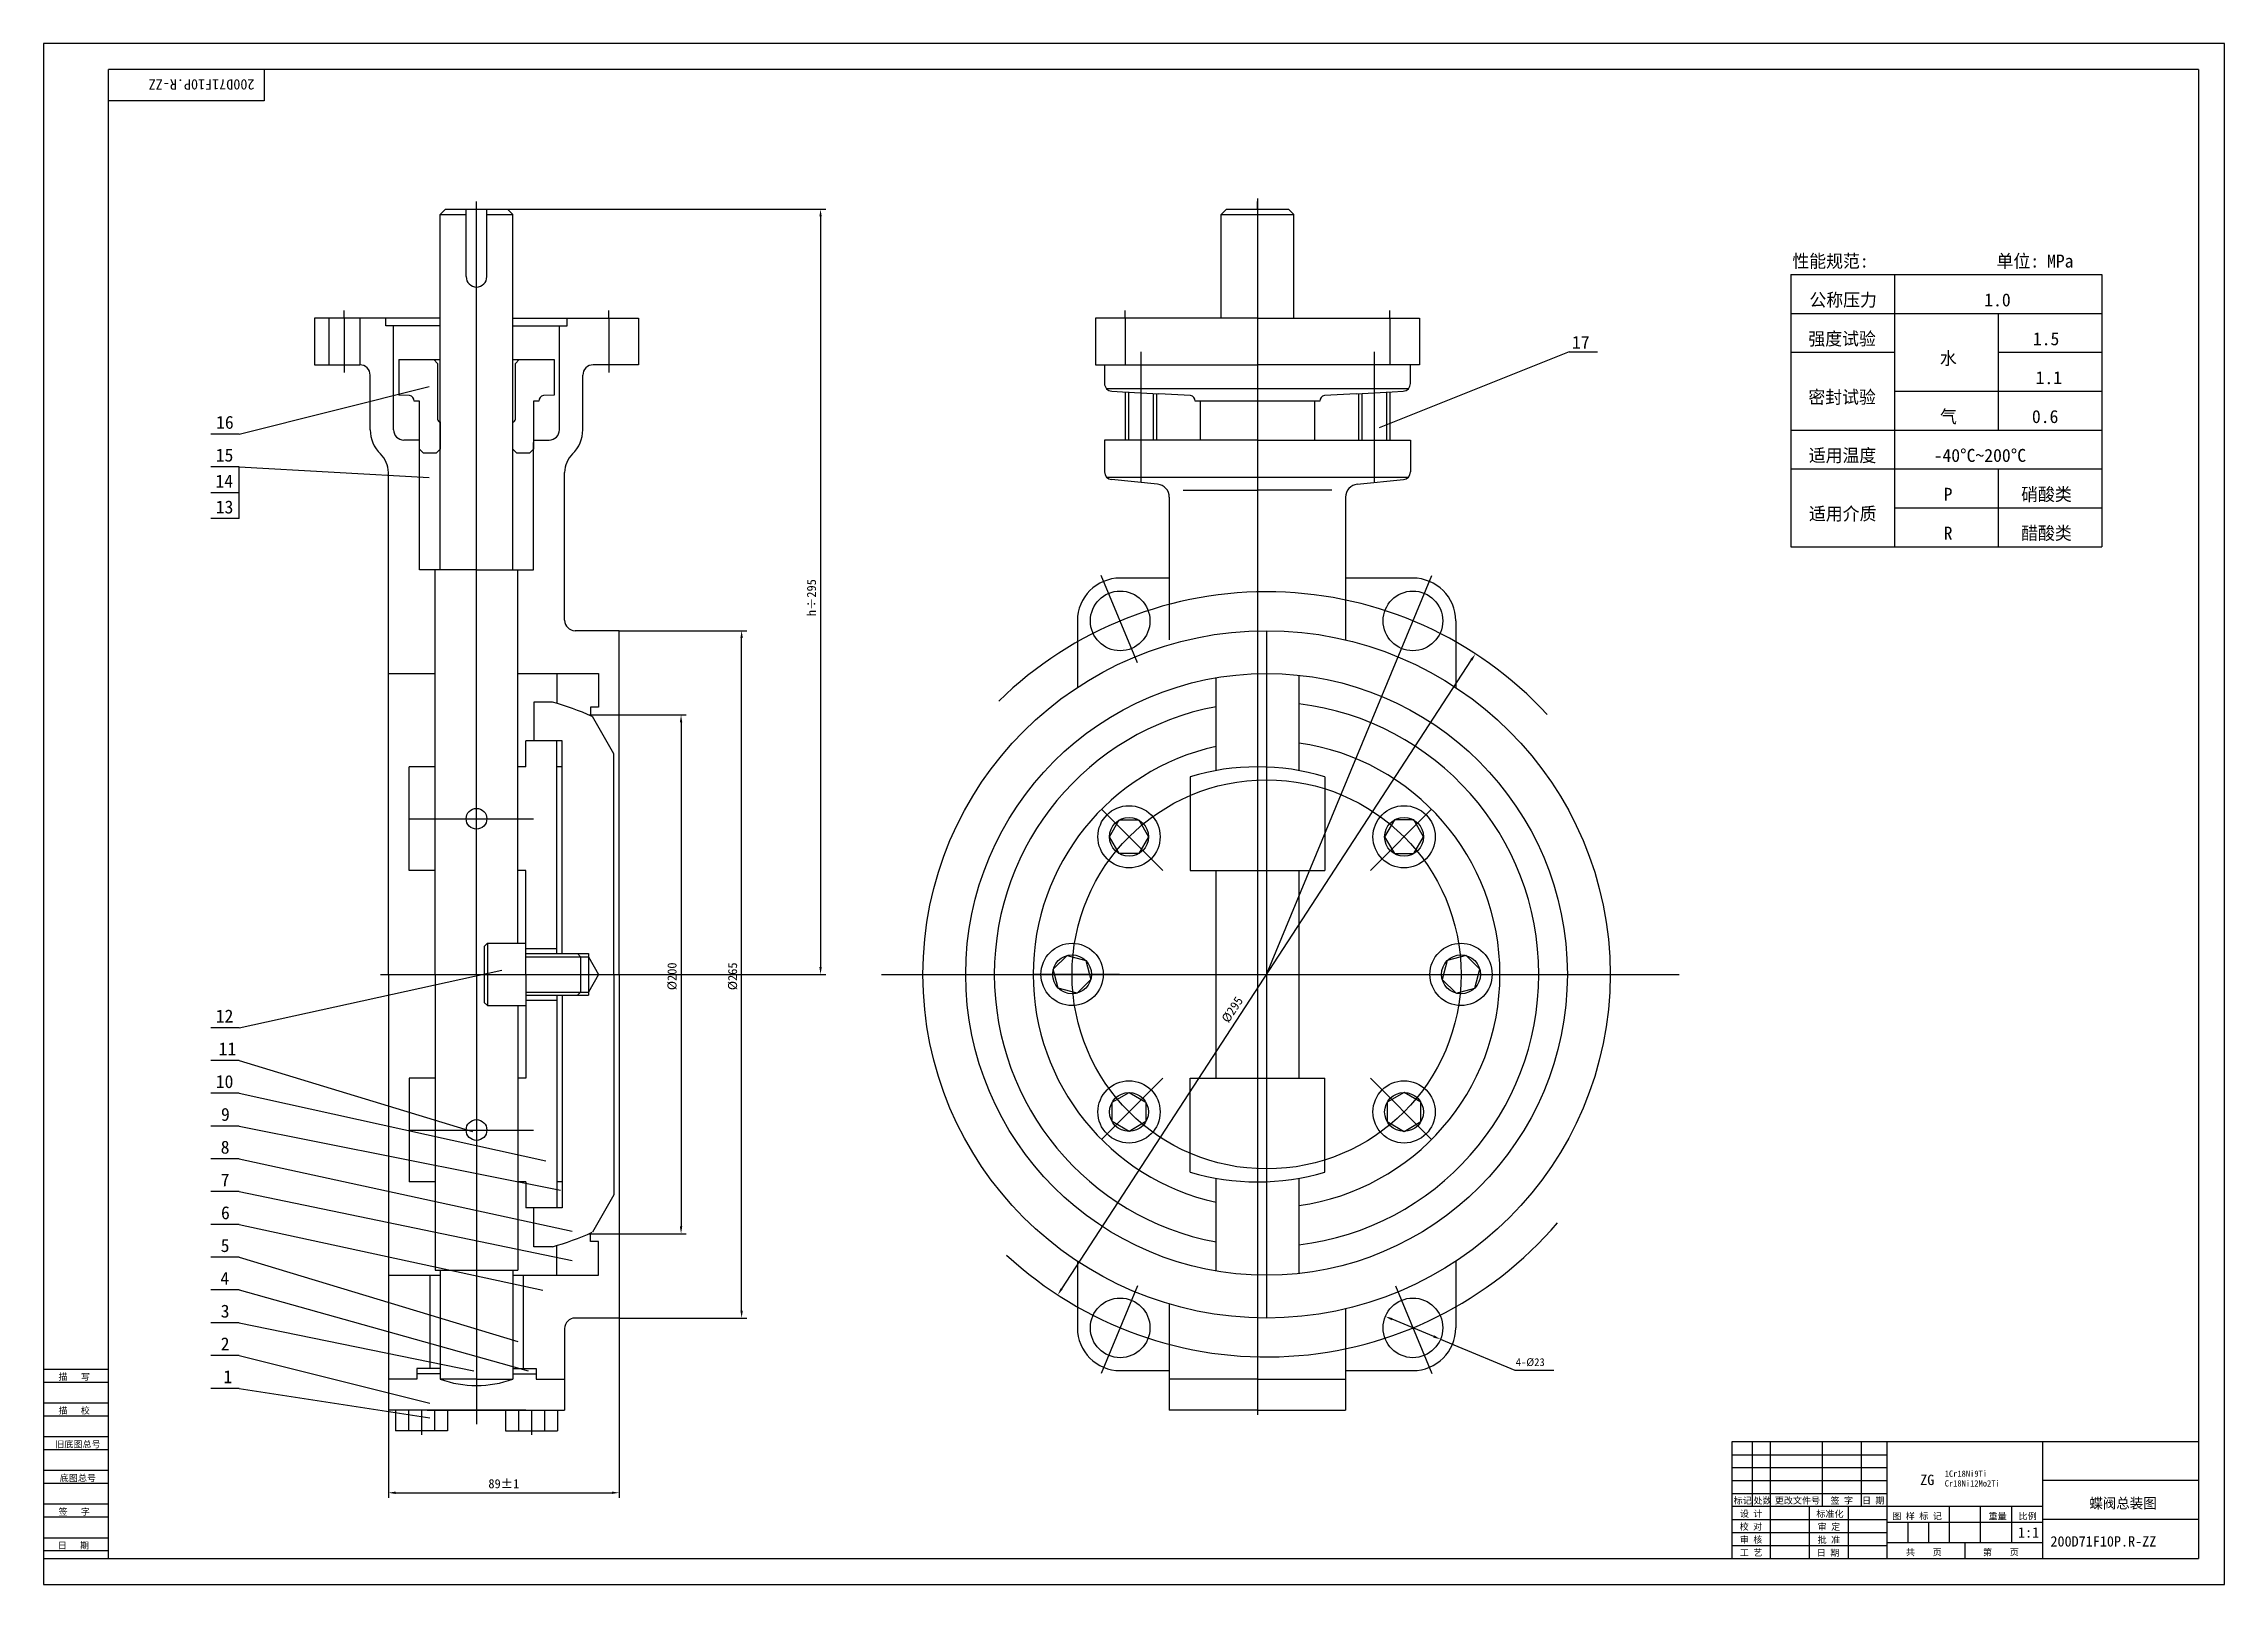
# Model space of a CAD drawing. Header units: metres. Extents: x 0 to 841, y 0 to 594.
import ezdxf

# ---------------------------------------------------------------- set-up
doc = ezdxf.new("R2010")
doc.units = ezdxf.units.M
for name, color, linetype in [('C', 6, 'Continuous'), ('D', 1, 'Continuous'), ('FL', 5, 'Continuous'), ('T', 7, 'Continuous'), ('TL', 4, 'Continuous')]:
    doc.layers.add(name, color=color, linetype=linetype)

# ---------------------------------------------------------------- blocks, each defined once
blk = doc.blocks.new('TUKUN1')
at = {"layer": 'FL'}
for p, q in [((0, 594), (0, 0)), ((841, 594), (0, 594)), ((841, 0), (841, 594)), ((0, 78), (25, 78)), ((0, 70), (25, 70)), ((0, 65), (25, 65)), ((0, 57), (25, 57)), ((0, 52), (25, 52)), ((659, 30), (659, 55)), ((666, 10), (666, 55)), ((686, 30), (686, 55)), ((701, 30), (701, 55)), ((0, 44), (25, 44)), ((651, 50), (711, 50)), ((651, 45), (711, 45)), ((0, 39), (25, 39)), ((651, 40), (711, 40)), ((651, 35), (711, 35)), ((0, 31), (25, 31)), ((0, 26), (25, 26)), ((696, 10), (696, 30)), ((0, 18), (25, 18)), ((651, 25), (711, 25)), ((651, 20), (711, 20)), ((0, 13), (25, 13)), ((651, 15), (711, 15)), ((0, 0), (841, 0))]:
    blk.add_line(p, q, dxfattribs=at)
at = {"layer": 'TL'}
for p, q in [((25, 10), (25, 584)), ((831, 584), (25, 584)), ((85, 584), (85, 572)), ((831, 584), (831, 10)), ((85, 572), (25, 572)), ((0, 83), (25, 83)), ((651, 55), (651, 10)), ((831, 55), (651, 55)), ((711, 10), (711, 55)), ((771, 10), (771, 55)), ((831, 40), (771, 40)), ((771, 30), (651, 30)), ((681, 10), (681, 30)), ((735, 16), (735, 30)), ((747, 16), (747, 30)), ((759, 16), (759, 30)), ((711, 24), (771, 24)), ((719, 16), (719, 24)), ((727, 16), (727, 24)), ((831, 25), (771, 25)), ((0, 10), (831, 10)), ((771, 16), (711, 16)), ((741, 10), (741, 16))]:
    blk.add_line(p, q, dxfattribs=at)
at = {"layer": 'T'}
for s, p in [('描   写', (5.74, 78.76)), ('描   校', (5.74, 65.76)), ('旧底图总号', (4.49, 52.76)), ('底图总号', (6.22, 39.76)), ('标记', (651.75, 31.07)), ('处数', (659.38, 31.07)), ('更改文件号', (667.61, 31.07)), ('签 字', (689.1, 31.07)), ('日 期', (701.23, 31.07)), ('签   字', (5.74, 26.76)), ('设 计', (654.14, 25.99)), ('标准化', (683.65, 25.93)), ('图 样 标 记', (712.95, 25.04)), ('重量', (750.03, 25.04)), ('比例', (761.64, 25.04)), ('校 对', (654.05, 20.99)), ('审 核', (654.14, 15.99)), ('批 准', (684.13, 15.93)), ('审 定', (684.13, 20.93)), ('日   期', (5.45, 13.76)), ('工 艺', (654.14, 10.99)), ('日 期', (683.84, 10.93)), ('共    页', (718.18, 11.13)), ('第    页', (747.9, 11.13))]:
    blk.add_text(s, height=2.5, dxfattribs=at).set_placement(p)

msp = doc.modelspace()

# ---------------------------------------------------------------- linework, layer by layer
at = {"layer": 'C'}
for p, q in [((166.94, 530.17), (166.94, 533.17)), ((166.94, 235.17), (166.94, 530.17)), ((468.12, 534.23), (468.12, 65.3)), ((468.12, 530.17), (468.12, 533.17)), ((115.94, 488.17), (115.94, 491.17)), ((115.94, 488.17), (115.94, 470.17)), ((217.94, 488.17), (217.94, 491.17)), ((217.94, 488.17), (217.94, 470.17)), ((417.12, 488.17), (417.12, 491.17)), ((417.12, 488.17), (417.12, 470.17)), ((519.12, 488.17), (519.12, 491.17)), ((519.12, 488.17), (519.12, 470.17)), ((115.94, 470.17), (115.94, 467.17)), ((217.94, 470.17), (217.94, 467.17)), ((421.89, 355.24), (407.9, 389)), ((471.62, 235.17), (535.33, 389)), ((471.62, 367.67), (471.62, 102.67)), ((140.94, 295.17), (188.89, 295.17)), ((431.57, 275.23), (407.98, 298.81)), ((511.67, 275.23), (535.26, 298.81)), ((129.94, 235.17), (224.94, 235.17)), ((166.94, 235.17), (166.94, 61.7)), ((224.94, 235.17), (235.16, 235.17)), ((323.07, 235.17), (630.75, 235.17)), ((414.97, 235.17), (381.62, 235.17)), ((528.26, 235.17), (561.62, 235.17)), ((431.57, 195.12), (407.98, 171.54)), ((511.67, 195.12), (535.26, 171.54)), ((140.94, 175.17), (188.89, 175.17)), ((421.89, 115.11), (407.9, 81.35)), ((521.35, 115.11), (535.33, 81.35)), ((145.74, 67.17), (145.74, 57.71)), ((188.14, 67.17), (188.14, 57.71))]:
    msp.add_line(p, q, dxfattribs=at)
for points in [[(423.12, 475.17), (423.12, 424.77)], [(513.12, 475.17), (513.12, 424.77)]]:
    msp.add_lwpolyline(points, dxfattribs=at)
msp.add_circle((471.62, 235.17), 75, dxfattribs=at)
for start, end in [(42.81, 134.43), (227.19, 319.53)]:
    msp.add_arc((471.62, 235.17), 147.5, start, end, dxfattribs=at)
at = {"layer": 'D'}
for p, q in [((178.94, 530.17), (200.8, 530.17)), ((200.8, 530.17), (301.62, 530.17)), ((299.62, 527.37), (299.62, 237.97)), ((673.76, 505.02), (793.76, 505.02)), ((673.76, 505.02), (673.76, 400.02)), ((713.76, 505.02), (713.76, 400.02)), ((793.76, 505.02), (793.76, 400.02)), ((673.76, 490.02), (793.76, 490.02)), ((753.76, 490.02), (753.76, 445.02)), ((588.26, 475.12), (515, 445.84)), ((588.26, 475.12), (599.26, 475.12)), ((673.76, 475.02), (713.76, 475.02)), ((753.76, 475.02), (793.76, 475.02)), ((75.46, 443.5), (148.68, 461.79)), ((713.76, 460.02), (793.76, 460.02)), ((75.46, 443.5), (64.46, 443.5)), ((673.76, 445.02), (793.76, 445.02)), ((75.46, 430.86), (64.46, 430.86)), ((75.46, 430.86), (148.68, 426.77)), ((75.46, 420.86), (75.46, 430.86)), ((673.76, 430.02), (793.76, 430.02)), ((753.76, 430.02), (753.76, 400.02)), ((75.46, 420.86), (64.46, 420.86)), ((75.46, 410.86), (75.46, 420.86)), ((713.76, 415.02), (793.76, 415.02)), ((75.46, 410.86), (64.46, 410.86)), ((673.76, 400.02), (793.76, 400.02)), ((221.94, 367.67), (271.18, 367.67)), ((269.18, 105.47), (269.18, 364.87)), ((392.61, 113.95), (550.62, 356.4)), ((221.94, 335.17), (247.82, 335.17)), ((245.82, 332.37), (245.82, 137.97)), ((75.46, 214.61), (176.67, 236.84)), ((224.94, 235.17), (301.62, 235.17)), ((75.46, 214.61), (64.46, 214.61)), ((75.46, 201.97), (64.46, 201.97)), ((75.46, 201.97), (165.35, 174.59)), ((75.46, 189.33), (64.46, 189.33)), ((75.46, 189.33), (193.66, 163.28)), ((75.46, 176.69), (64.46, 176.69)), ((75.46, 176.69), (199.32, 151.96)), ((75.46, 164.05), (64.46, 164.05)), ((75.46, 164.05), (203.85, 136.11)), ((75.46, 151.41), (64.46, 151.41)), ((75.46, 151.41), (203.85, 124.8)), ((75.46, 138.77), (64.46, 138.77)), ((75.46, 138.77), (192.53, 113.48)), ((221.94, 135.17), (247.82, 135.17)), ((75.46, 126.13), (64.46, 126.13)), ((75.46, 126.13), (182.9, 93.67)), ((75.46, 113.49), (64.46, 113.49)), ((75.46, 113.49), (186.86, 82.36)), ((221.94, 102.67), (271.18, 102.67)), ((221.94, 102.67), (221.94, 33.32)), ((536.1, 95.58), (520.02, 102.23)), ((75.46, 100.85), (64.46, 100.85)), ((75.46, 100.85), (165.91, 82.36)), ((538.69, 94.51), (543.86, 92.36)), ((75.46, 88.21), (64.46, 88.21)), ((75.46, 88.21), (148.93, 69.91)), ((543.86, 92.36), (567.36, 82.64)), ((567.36, 82.64), (582.36, 82.64)), ((75.46, 75.57), (64.46, 75.57)), ((75.46, 75.57), (148.93, 64.25)), ((132.94, 67.17), (132.94, 33.32)), ((135.74, 35.32), (219.14, 35.32))]:
    msp.add_line(p, q, dxfattribs=at)
for points in [[(299.16, 527.37), (300.09, 527.37), (299.62, 530.17)], [(268.72, 364.87), (269.65, 364.87), (269.18, 367.67)], [(551.01, 356.15), (550.23, 356.66), (552.15, 358.75)], [(245.36, 332.37), (246.29, 332.37), (245.82, 335.17)], [(299.16, 237.97), (300.09, 237.97), (299.62, 235.17)], [(245.36, 137.97), (246.29, 137.97), (245.82, 135.17)], [(393, 113.69), (392.22, 114.2), (391.08, 111.6)], [(268.72, 105.47), (269.65, 105.47), (269.18, 102.67)], [(519.85, 101.8), (520.2, 102.66), (517.44, 103.3)], [(535.92, 95.14), (536.28, 96.01), (538.69, 94.51)], [(135.74, 35.79), (135.74, 34.85), (132.94, 35.32)], [(219.14, 35.79), (219.14, 34.85), (221.94, 35.32)]]:
    msp.add_solid(points, dxfattribs=at)
at = {"layer": 'FL'}
for p, q in [((185.94, 241.97), (207.11, 241.97)), ((205.91, 243.17), (210.11, 243.17)), ((185.94, 228.37), (207.11, 228.37)), ((205.91, 227.17), (210.11, 227.17))]:
    msp.add_line(p, q, dxfattribs=at)
for points in [[(418.32, 459.72), (418.32, 441.17)], [(427.92, 459.03), (427.92, 441.17)], [(508.32, 459.03), (508.32, 441.17)], [(517.92, 459.72), (517.92, 441.17)]]:
    msp.add_lwpolyline(points, dxfattribs=at)
at = {"layer": 'TL'}
for p, q in [((154.94, 530.17), (152.94, 528.17)), ((154.94, 530.17), (178.94, 530.17)), ((162.94, 504.17), (162.94, 530.17)), ((170.94, 504.17), (170.94, 530.17)), ((178.94, 530.17), (180.94, 528.17)), ((456.12, 530.17), (454.12, 528.17)), ((456.12, 530.17), (480.12, 530.17)), ((480.12, 530.17), (482.12, 528.17)), ((152.94, 528.17), (162.94, 528.17)), ((152.94, 391.17), (152.94, 528.17)), ((170.94, 528.17), (180.94, 528.17)), ((180.94, 391.17), (180.94, 528.17)), ((454.12, 488.17), (454.12, 528.17)), ((454.12, 528.17), (468.12, 528.17)), ((468.12, 528.17), (482.12, 528.17)), ((482.12, 488.17), (482.12, 528.17)), ((104.44, 488.17), (104.44, 470.17)), ((152.94, 488.17), (104.44, 488.17)), ((109.94, 488.17), (109.94, 470.17)), ((121.94, 488.17), (121.94, 470.17)), ((131.94, 485.17), (131.94, 488.17)), ((180.94, 488.17), (229.44, 488.17)), ((201.94, 485.17), (201.94, 488.17)), ((229.44, 488.17), (229.44, 470.17)), ((468.12, 488.17), (405.62, 488.17)), ((405.62, 488.17), (405.62, 470.17)), ((468.12, 488.17), (530.62, 488.17)), ((530.62, 488.17), (530.62, 470.17)), ((152.94, 485.17), (131.94, 485.17)), ((134.94, 445.17), (134.94, 485.17)), ((180.94, 485.17), (201.94, 485.17)), ((198.94, 445.17), (198.94, 485.17)), ((104.44, 470.17), (121.94, 470.17)), ((125.94, 445.17), (125.94, 466.17)), ((207.94, 445.17), (207.94, 466.17)), ((229.44, 470.17), (211.94, 470.17)), ((405.62, 470.17), (468.12, 470.17)), ((530.62, 470.17), (468.12, 470.17)), ((526.3, 460.95), (409.94, 460.95)), ((490.12, 456.17), (446.12, 456.17)), ((144.94, 441.17), (138.94, 441.17)), ((144.94, 391.17), (144.94, 437.67)), ((188.94, 441.17), (194.94, 441.17)), ((188.94, 391.17), (188.94, 440.22)), ((468.12, 441.17), (409.12, 441.17)), ((409.12, 441.17), (409.12, 428.89)), ((468.12, 441.17), (527.12, 441.17)), ((527.12, 441.17), (527.12, 428.89)), ((132.94, 351.17), (132.94, 428.65)), ((200.94, 371.67), (200.94, 428.65)), ((409.89, 426.88), (526.34, 426.88)), ((429.62, 424.12), (411.82, 425.9)), ((439.41, 421.9), (468.12, 421.9)), ((496.82, 421.9), (468.12, 421.9)), ((506.62, 424.12), (524.42, 425.9)), ((434.12, 419.15), (434.12, 364.12)), ((502.12, 419.15), (502.12, 364.12)), ((166.94, 391.17), (144.94, 391.17)), ((150.94, 235.17), (150.94, 391.17)), ((166.94, 391.17), (188.94, 391.17)), ((182.94, 247.17), (182.94, 391.17)), ((434.12, 387.95), (415.17, 387.95)), ((528.06, 387.95), (502.12, 387.95)), ((398.67, 371.45), (398.67, 345.79)), ((544.56, 371.45), (544.56, 345.79)), ((221.94, 367.67), (204.94, 367.67)), ((221.94, 235.17), (221.94, 367.67)), ((132.94, 235.17), (132.94, 351.17)), ((132.94, 351.17), (150.94, 351.17)), ((182.94, 351.17), (213.94, 351.17)), ((197.94, 351.17), (197.94, 339.67)), ((213.94, 351.17), (213.94, 338.17)), ((452.12, 349.52), (452.12, 313.76)), ((484.12, 350.5), (484.12, 313.76)), ((196.19, 340.17), (189.08, 340.17)), ((189.08, 340.17), (189.08, 325.17)), ((213.94, 338.17), (210.94, 338.17)), ((210.94, 338.17), (210.94, 335.17)), ((210.31, 335.17), (221.94, 335.17)), ((219.94, 320.17), (211.61, 334.6)), ((199.94, 325.17), (185.94, 325.17)), ((185.94, 315.17), (185.94, 325.17)), ((197.94, 243.17), (197.94, 325.17)), ((199.94, 243.17), (199.94, 325.17)), ((219.94, 235.17), (219.94, 320.17)), ((140.94, 275.17), (140.94, 315.17)), ((150.94, 315.17), (140.94, 315.17)), ((185.94, 315.17), (182.94, 315.17)), ((199.94, 315.17), (197.94, 315.17)), ((442.12, 311.38), (442.12, 275.17)), ((494.12, 311.38), (494.12, 275.17)), ((150.94, 275.17), (140.94, 275.17)), ((185.94, 275.17), (182.94, 275.17)), ((185.94, 235.17), (185.94, 275.17)), ((442.12, 275.17), (494.12, 275.17)), ((452.12, 275.17), (452.12, 195.17)), ((484.12, 275.17), (484.12, 195.17)), ((169.94, 245.97), (171.14, 247.17)), ((169.94, 245.97), (169.94, 224.37)), ((171.14, 247.17), (171.14, 223.17)), ((171.14, 247.17), (185.94, 247.17)), ((185.94, 245.17), (197.94, 245.17)), ((185.94, 243.17), (205.91, 243.17)), ((207.11, 241.97), (205.91, 243.17)), ((207.11, 241.97), (207.11, 228.37)), ((207.11, 241.97), (210.11, 241.97)), ((210.11, 243.17), (210.11, 227.17)), ((210.11, 241.97), (214.03, 235.17)), ((132.94, 235.17), (132.94, 67.17)), ((150.94, 235.17), (150.94, 121.17)), ((185.94, 235.17), (185.94, 195.17)), ((185.94, 227.17), (205.91, 227.17)), ((197.94, 227.17), (197.94, 145.17)), ((199.94, 227.17), (199.94, 145.17)), ((207.11, 228.37), (205.91, 227.17)), ((207.11, 228.37), (210.11, 228.37)), ((214.03, 235.17), (210.11, 228.37)), ((219.94, 235.17), (219.94, 150.17)), ((221.94, 235.17), (221.94, 102.67)), ((171.14, 223.17), (169.94, 224.37)), ((171.14, 223.17), (185.94, 223.17)), ((182.94, 223.17), (182.94, 121.17)), ((185.94, 225.17), (197.94, 225.17)), ((140.94, 195.17), (140.94, 155.17)), ((150.94, 195.17), (140.94, 195.17)), ((185.94, 195.17), (182.94, 195.17)), ((442.12, 195.17), (494.12, 195.17)), ((442.12, 158.97), (442.12, 195.17)), ((494.12, 158.97), (494.12, 195.17)), ((150.94, 155.17), (140.94, 155.17)), ((185.94, 155.17), (182.94, 155.17)), ((185.94, 155.17), (185.94, 145.17)), ((199.94, 155.17), (197.94, 155.17)), ((452.12, 156.59), (452.12, 120.83)), ((484.12, 156.59), (484.12, 119.85)), ((199.94, 145.17), (185.94, 145.17)), ((189.08, 130.17), (189.08, 145.17)), ((219.94, 150.17), (211.61, 135.75)), ((210.31, 135.17), (221.94, 135.17)), ((210.94, 132.17), (210.94, 135.17)), ((196.19, 130.17), (189.08, 130.17)), ((197.94, 119.17), (197.94, 130.68)), ((213.94, 132.17), (210.94, 132.17)), ((213.94, 119.17), (213.94, 132.17)), ((132.94, 119.17), (152.94, 119.17)), ((148.94, 119.17), (148.94, 83.17)), ((150.94, 121.17), (182.94, 121.17)), ((152.94, 121.17), (152.94, 79.17)), ((180.94, 121.17), (180.94, 79.17)), ((180.94, 119.17), (213.94, 119.17)), ((184.94, 119.17), (184.94, 83.17)), ((398.67, 124.56), (398.67, 98.9)), ((544.56, 124.56), (544.56, 98.9)), ((221.94, 102.67), (204.94, 102.67)), ((434.12, 108.09), (434.12, 67.17)), ((502.12, 106.23), (502.12, 67.17)), ((200.94, 98.67), (200.94, 67.17)), ((143.94, 79.17), (132.94, 79.17)), ((152.94, 83.17), (143.94, 83.17)), ((143.94, 83.17), (143.94, 79.17)), ((152.94, 81.17), (143.94, 81.17)), ((166.94, 79.17), (152.94, 79.17)), ((166.94, 79.17), (180.94, 79.17)), ((180.94, 83.17), (189.94, 83.17)), ((180.94, 81.17), (189.94, 81.17)), ((189.94, 83.17), (189.94, 79.17)), ((189.94, 79.17), (200.94, 79.17)), ((415.17, 82.4), (434.12, 82.4)), ((468.12, 79.17), (434.12, 79.17)), ((468.12, 79.17), (502.12, 79.17)), ((502.12, 82.4), (528.06, 82.4)), ((185.94, 67.17), (132.94, 67.17)), ((135.74, 67.17), (135.74, 59.17)), ((155.74, 59.17), (135.74, 59.17)), ((140.74, 67.17), (140.74, 59.17)), ((147.94, 67.17), (200.94, 67.17)), ((150.74, 67.17), (150.74, 59.17)), ((155.74, 67.17), (155.74, 59.17)), ((178.14, 67.17), (178.14, 59.17)), ((178.14, 59.17), (198.14, 59.17)), ((183.14, 67.17), (183.14, 59.17)), ((193.14, 67.17), (193.14, 59.17)), ((198.14, 67.17), (198.14, 59.17)), ((468.12, 67.17), (434.12, 67.17)), ((468.12, 67.17), (502.12, 67.17))]:
    msp.add_line(p, q, dxfattribs=at)
for points in [[(136.94, 472.17), (150.44, 472.17), (151.94, 470.67), (151.94, 449.17, 0.41), (152.94, 448.17), (152.94, 437.67), (151.44, 436.17), (146.44, 436.17), (144.94, 437.67), (144.94, 456.17), (142.94, 456.17)], [(182.44, 436.17), (180.94, 437.67), (180.94, 448.17, 0.41), (181.94, 449.17), (181.94, 470.67), (183.44, 472.17), (196.94, 472.17)], [(409.12, 470.17), (409.12, 463.01, 0.4), (411.95, 460.01), (416.12, 459.77)], [(520.12, 459.77), (524.29, 460.01, 0.4), (527.12, 463.01), (527.12, 470.17)], [(142.94, 456.17, 0.41), (141.05, 458.28), (136.94, 458.52)], [(196.94, 458.52), (192.82, 458.28, 0.41), (190.94, 456.17), (188.94, 456.17), (188.94, 437.67), (187.44, 436.17), (182.44, 436.17)], [(444.12, 456.17, 0.41), (442.23, 458.28), (430.12, 458.97)], [(506.12, 458.97), (494, 458.28, 0.41), (492.12, 456.17), (490.12, 456.17), (490.12, 441.17)]]:
    msp.add_lwpolyline(points, format="xyb", dxfattribs=at)
for points in [[(136.94, 472.17), (136.94, 458.52)], [(150.44, 472.17), (152.94, 472.17)], [(180.94, 472.17), (183.44, 472.17)], [(196.94, 472.17), (196.94, 458.52)], [(416.12, 459.77), (430.12, 458.97)], [(417.12, 459.72), (417.12, 441.17)], [(429.12, 459.03), (429.12, 441.17)], [(446.12, 441.17), (446.12, 456.17), (444.12, 456.17)], [(506.12, 458.97), (520.12, 459.77)], [(507.12, 459.03), (507.12, 441.17)], [(519.12, 459.72), (519.12, 441.17)]]:
    msp.add_lwpolyline(points, dxfattribs=at)
for points in [[(422.33, 294.7), (426.08, 288.21), (422.33, 281.71), (414.83, 281.71), (411.08, 288.21), (414.83, 294.7)], [(520.9, 294.7), (517.15, 288.21), (520.9, 281.71), (528.4, 281.71), (532.15, 288.21), (528.4, 294.7)], [(394.68, 242.42), (401.92, 240.48), (403.86, 233.23), (398.56, 227.93), (391.31, 229.87), (389.37, 237.12)], [(548.56, 242.42), (541.31, 240.48), (539.37, 233.23), (544.68, 227.93), (551.92, 229.87), (553.86, 237.12)], [(412.09, 185.89), (418.58, 189.64), (425.08, 185.89), (425.08, 178.39), (418.58, 174.64), (412.09, 178.39)], [(531.15, 185.89), (524.65, 189.64), (518.16, 185.89), (518.16, 178.39), (524.65, 174.64), (531.15, 178.39)]]:
    msp.add_lwpolyline(points, close=True, dxfattribs=at)
for centre, radius in [((415.17, 371.45), 11.5), ((528.06, 371.45), 11.5), ((471.62, 235.17), 132.5), ((471.62, 235.17), 116), ((166.94, 295.17), 4), ((418.58, 288.21), 12), ((418.58, 288.21), 7.5), ((524.65, 288.21), 12), ((524.65, 288.21), 7.5), ((396.62, 235.17), 12), ((546.62, 235.17), 12), ((396.62, 235.17), 7.5), ((546.62, 235.17), 7.5), ((418.58, 182.14), 12), ((524.65, 182.14), 12), ((418.58, 182.14), 7.5), ((524.65, 182.14), 7.5), ((166.94, 175.17), 4), ((415.17, 98.9), 11.5), ((528.06, 98.9), 11.5)]:
    msp.add_circle(centre, radius, dxfattribs=at)
for centre, radius, start, end in [((166.94, 504.17), 4, 180, 270), ((166.94, 504.17), 4, 270, 0), ((121.94, 466.17), 4, 0, 90), ((211.94, 466.17), 4, 90, 180), ((138.94, 445.17), 13, 180, 225.92), ((138.94, 445.17), 4, 180, 270), ((194.94, 445.17), 4, 270, 0), ((194.94, 445.17), 13, 314.08, 0), ((122.94, 428.65), 10, 0, 45.92), ((210.94, 428.65), 10, 134.08, 180), ((412.12, 428.89), 3, 180, 264.29), ((429.12, 419.15), 5, 0, 84.29), ((507.12, 419.15), 5, 95.71, 180), ((524.12, 428.89), 3, 275.71, 0), ((415.17, 371.45), 16.5, 90, 180), ((528.06, 371.45), 16.5, 0, 90), ((204.94, 371.67), 4, 180, 270), ((166.94, 235.17), 109, 65.81, 74.43), ((471.62, 235.17), 105, 100.7, 259.3), ((471.62, 235.17), 105, 276.84, 83.16), ((471.62, 235.17), 90, 102.51, 257.49), ((471.62, 235.17), 90, 277.98, 82.02), ((468.12, 224.17), 91, 73.4, 106.6), ((468.12, 246.17), 91, 253.4, 286.6), ((166.94, 235.17), 109, 285.57, 294.19), ((204.94, 98.67), 4, 90, 180), ((415.17, 98.9), 16.5, 180, 270), ((528.06, 98.9), 16.5, 270, 0), ((166.94, 116.64), 40, 249.51, 290.49)]:
    msp.add_arc(centre, radius, start, end, dxfattribs=at)

# ---------------------------------------------------------------- block references
at = {"layer": 'D'}
msp.add_blockref('TUKUN1', (0, 0), dxfattribs=at)

# ---------------------------------------------------------------- texts
for s, height, rotation, p in [('200D71F10P.R-ZZ', 4, 180, (81.32, 580.21)), ('h%%247295', 3.5, 90, (297.87, 373.26)), ('%%C200', 3.5, 90, (244.07, 229.09)), ('%%C265', 3.5, 90, (267.43, 229.09)), ('%%C295', 3.5, 56.91, (456.92, 216.18))]:
    msp.add_text(s, height=height, rotation=rotation, dxfattribs=at).set_placement(p)
for s, height, p in [('性能规范:', 5, (674.41, 507.68)), ('单位:', 5, (753.15, 507.68)), ('MPa', 5, (772.61, 507.68)), ('公称压力', 5, (680.98, 492.7)), ('1.0', 5, (748.39, 492.7)), ('17', 5, (589.41, 476.34)), ('强度试验', 5, (680.56, 477.71)), ('1.5', 5, (767.14, 477.71)), ('水', 5, (731.29, 470.21)), ('1.1', 5, (768.21, 462.72)), ('密封试验', 5, (680.59, 455.23)), ('16', 5, (66.5, 445.5)), ('气', 5, (731.32, 447.73)), ('0.6', 5, (766.78, 447.73)), ('15', 5, (66.38, 432.86)), ('适用温度', 5, (680.73, 432.75)), ('-40%%dC%%126200%%dC', 5, (728.87, 432.75)), ('14', 5, (66.27, 422.86)), ('P', 5, (732.74, 417.76)), ('硝酸类', 5, (762.63, 417.76)), ('13', 5, (66.38, 412.86)), ('适用介质', 5, (680.81, 410.26)), ('R', 5, (732.74, 402.77)), ('醋酸类', 5, (762.63, 402.77)), ('12', 5, (66.38, 216.61)), ('11', 5, (67.46, 203.97)), ('10', 5, (66.38, 191.33)), ('9', 5, (68.41, 178.69)), ('8', 5, (68.29, 166.05)), ('7', 5, (68.29, 153.41)), ('6', 5, (68.41, 140.77)), ('5', 5, (68.29, 128.13)), ('4', 5, (68.17, 115.49)), ('3', 5, (68.29, 102.85)), ('2', 5, (68.29, 90.21)), ('4-%%C23', 3, (567.71, 84.19)), ('1', 5, (69.36, 77.57)), ('ZG', 4, (723.68, 38.29)), ('1Cr18Ni9Ti', 2.4, (733.14, 41.49)), ('89%%P1', 3.5, (171.52, 37.07)), ('Cr18Ni12Mo2Ti', 2.4, (733.14, 37.73)), ('蝶阀总装图', 4, (788.9, 29.29)), ('1:1', 4, (761.41, 18.03)), ('200D71F10P.R-ZZ', 4, (773.92, 14.58))]:
    msp.add_text(s, height=height, dxfattribs=at).set_placement(p)

doc.saveas('drawing.dxf')
